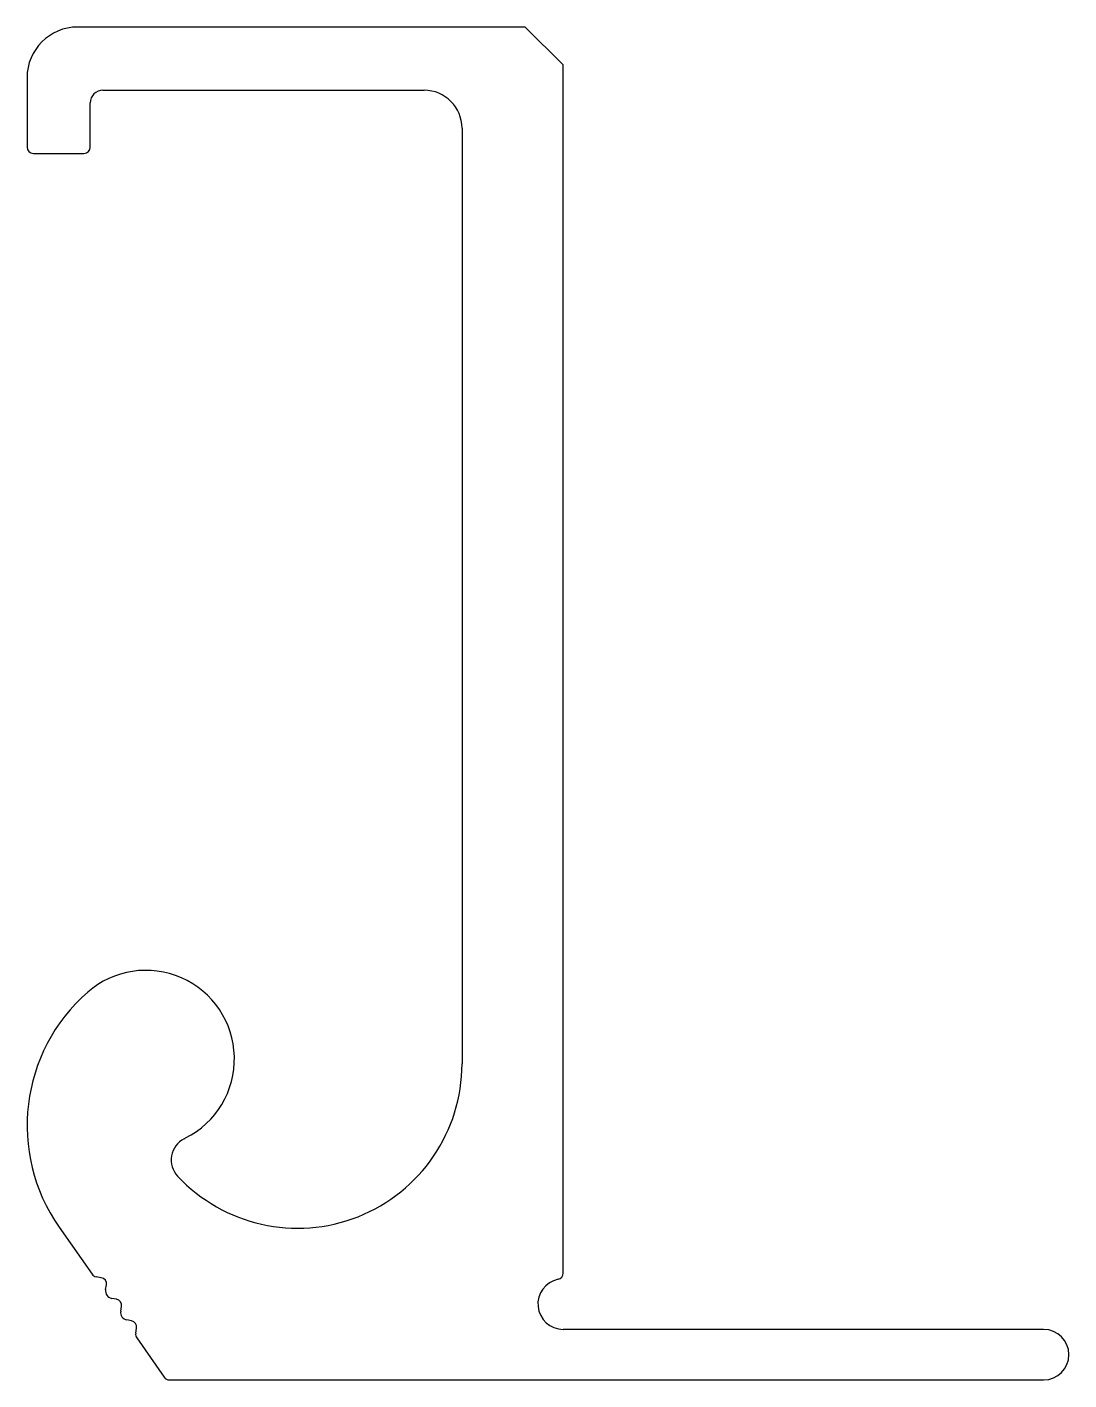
# Model space of a CAD drawing. Extents: x 1799.1 to 1840.3, y 1783.6 to 1837.1.
import ezdxf

# ---------------------------------------------------------------- set-up
doc = ezdxf.new("R2010")
doc.units = 0
doc.layers.get('0').update_dxf_attribs({"linetype": 'CONTINUOUS'})

msp = doc.modelspace()

# ---------------------------------------------------------------- linework, layer by layer
for p, q in [((1818.77, 1837.138), (1801.07, 1837.138)), ((1820.27, 1835.638), (1818.77, 1837.138)), ((1820.27, 1787.863), (1820.27, 1835.638)), ((1799.07, 1835.138), (1799.07, 1832.388)), ((1802.07, 1834.638), (1814.77, 1834.638)), ((1801.57, 1832.388), (1801.57, 1834.138)), ((1816.27, 1833.138), (1816.27, 1796.138)), ((1799.32, 1832.138), (1801.32, 1832.138)), ((1800.337, 1789.683), (1801.641, 1787.821)), ((1802.005, 1787.682), (1801.803, 1787.718)), ((1802.176, 1787.21), (1802.208, 1787.393)), ((1802.602, 1786.83), (1802.419, 1786.862)), ((1802.773, 1786.358), (1802.805, 1786.541)), ((1803.199, 1785.978), (1803.016, 1786.011)), ((1803.366, 1785.486), (1803.401, 1785.689)), ((1803.407, 1785.299), (1804.495, 1783.744)), ((1839.27, 1785.638), (1820.27, 1785.638)), ((1804.7, 1783.638), (1839.27, 1783.638))]:
    msp.add_line(p, q)
for centre, radius, start, end in [((1801.07, 1835.138), 2, 90, 180), ((1802.07, 1834.138), 0.5, 90, 180), ((1814.77, 1833.138), 1.5, 0, 90), ((1799.32, 1832.388), 0.25, 180, 270), ((1801.32, 1832.388), 0.25, 270, 0), ((1803.77, 1796.335), 3.5, 296.6542, 131.1116), ((1806.071, 1793.698), 7, 131.1116, 215), ((1809.77, 1796.138), 6.5, 223.1032, 0), ((1805.712, 1792.34), 0.942, 117.2341, 223.1032), ((1802.2, 1799.463), 7, 296.1127, 296.6542), ((1801.846, 1787.964), 0.25, 215, 260), ((1801.962, 1787.436), 0.25, 350, 80), ((1820.27, 1786.638), 1, 101.537, 270), ((1820.02, 1787.863), 0.25, 281.537, 360), ((1802.472, 1787.158), 0.3, 170, 260), ((1802.559, 1786.584), 0.25, 350, 80), ((1803.068, 1786.306), 0.3, 170, 260), ((1803.155, 1785.732), 0.25, 350, 80), ((1803.612, 1785.442), 0.25, 170, 215), ((1839.27, 1784.638), 1, 270, 90), ((1804.7, 1783.888), 0.25, 215, 270)]:
    msp.add_arc(centre, radius, start, end)

doc.saveas('drawing.dxf')
